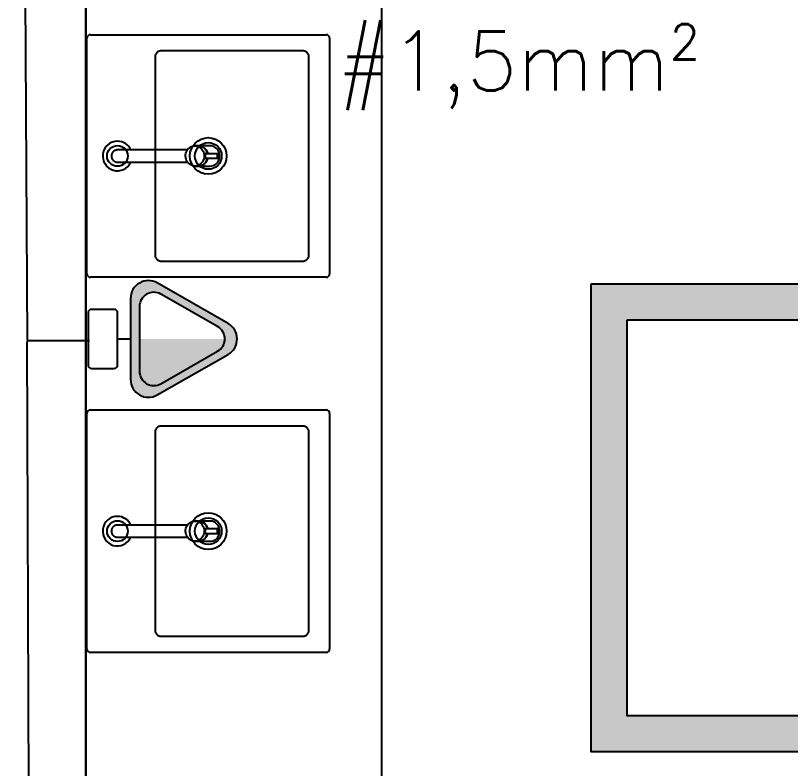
# Model space of a CAD drawing. Header units: metres. Extents: x 2442 to 5008, y 1070 to 2228.
# Drawn here: x 2507.498 to 2508.808, y 1092.481 to 1093.753 of the extents above; entities that cross this region are included whole.
import ezdxf
from ezdxf.enums import TextEntityAlignment as Align

# ---------------------------------------------------------------- set-up
doc = ezdxf.new("R2010")
doc.units = ezdxf.units.M
for name, color, linetype in [('ARQ LAYOUT', 252, 'Continuous'), ('ARQ_PAREDES', 6, 'Continuous'), ('ARQ_TOMADAS', 30, 'Continuous'), ('INDICACAO_BIT_FIACAO', 10, 'Continuous'), ('LUMINÁRIAS RESIDENCIAL', 150, 'Continuous'), ('TOMADAS 220V RESIDENCIAL', 130, 'Continuous')]:
    doc.layers.add(name, color=color, linetype=linetype)
doc.styles.add('ROMANS', font='ROMANS.SHX')

# ---------------------------------------------------------------- blocks, each defined once
blk = doc.blocks.new('L73_p')
for p, q in [((-205, -199), (-205, 199)), ((-199, 205), (199, 205)), ((205, 199), (205, -199)), ((-177.5, 80), (-177.5, -160)), ((167.5, 90), (-167.5, 90)), ((177.5, -160), (177.5, 80)), ((-167.5, -170), (167.5, -170)), ((199, -205), (-199, -205))]:
    blk.add_line(p, q)
for points in [[(-167.5, 90, 0), (-168.5, 90, 0), (-169.5, 89.8, 0), (-170.4, 89.6, 0), (-171.3, 89.2, 0), (-172.2, 88.8, 0), (-173.1, 88.3, 0), (-173.9, 87.7, 0), (-174.6, 87.1, 0), (-175.2, 86.4, 0), (-175.8, 85.6, 0), (-176.3, 84.7, 0), (-176.7, 83.8, 0), (-177.1, 82.9, 0), (-177.3, 82, 0), (-177.5, 81, 0), (-177.5, 80, 0)], [(177.5, 80, 0), (177.5, 81, 0), (177.3, 82, 0), (177.1, 82.9, 0), (176.7, 83.8, 0), (176.3, 84.7, 0), (175.8, 85.6, 0), (175.2, 86.4, 0), (174.6, 87.1, 0), (173.9, 87.7, 0), (173.1, 88.3, 0), (172.2, 88.8, 0), (171.3, 89.2, 0), (170.4, 89.6, 0), (169.5, 89.8, 0), (168.5, 90, 0), (167.5, 90, 0)], [(-177.5, -160, 0), (-177.5, -161, 0), (-177.3, -162, 0), (-177.1, -162.9, 0), (-176.7, -163.8, 0), (-176.3, -164.7, 0), (-175.8, -165.6, 0), (-175.2, -166.4, 0), (-174.6, -167.1, 0), (-173.9, -167.7, 0), (-173.1, -168.3, 0), (-172.2, -168.8, 0), (-171.3, -169.2, 0), (-170.4, -169.6, 0), (-169.5, -169.8, 0), (-168.5, -170, 0), (-167.5, -170, 0)], [(167.5, -170, 0), (168.5, -170, 0), (169.5, -169.8, 0), (170.4, -169.6, 0), (171.3, -169.2, 0), (172.2, -168.8, 0), (173.1, -168.3, 0), (173.9, -167.7, 0), (174.6, -167.1, 0), (175.2, -166.4, 0), (175.8, -165.6, 0), (176.3, -164.7, 0), (176.7, -163.8, 0), (177.1, -162.9, 0), (177.3, -162, 0), (177.5, -161, 0), (177.5, -160, 0)]]:
    blk.add_polyline3d(points)
for centre, radius in [((0, 153.5), 17.5), ((0, 0), 31), ((0, 0), 22.5)]:
    blk.add_circle(centre, radius)
for centre, start, end in [((-199, 199), 90, 180), ((199, 199), 0, 90), ((-199, -199), 180, 270), ((199, -199), 270, 0)]:
    blk.add_arc(centre, 6, start, end)
blk = doc.blocks.new('1198CLNK_p')
for p, q in [((-10.3, -0.3), (-10.3, -118.3)), ((10.3, -118.3), (10.3, -0.3)), ((-17, -130.8), (-17, -136.7)), ((17, -136.7), (17, -130.8)), ((-17, -137.1), (-17, -156.9)), ((17, -156.9), (17, -137.1)), ((-3.9, -149), (-3.9, -170.2)), ((3.9, -170.2), (3.9, -149))]:
    blk.add_line(p, q)
for points in [[(10.3, -0.3, 0), (10.3, 0.3, 0), (10.3, 0.9, 0), (10.2, 1.4, 0), (10.2, 1.6, 0), (10.1, 1.8, 0), (10.1, 2, 0), (10.1, 2.1, 0), (10.1, 2.2, 0), (10, 2.3, 0), (10, 2.4, 0), (10, 2.5, 0), (10, 2.5, 0), (9.9, 2.7, 0), (9.9, 2.8, 0), (9.9, 3, 0), (9.8, 3.1, 0), (9.8, 3.3, 0), (9.7, 3.4, 0), (9.5, 3.8, 0), (9.3, 4.3, 0), (9, 4.9, 0), (8.7, 5.5, 0), (8.3, 6.1, 0), (7.8, 6.6, 0), (7.4, 7.1, 0), (6.9, 7.6, 0), (6.2, 8.1, 0), (5.6, 8.6, 0), (4.9, 9, 0), (4.2, 9.4, 0), (3.5, 9.6, 0), (2.7, 9.9, 0), (2, 10, 0), (1.3, 10.1, 0), (0.7, 10.2, 0), (0, 10.2, 0), (-0.6, 10.2, 0), (-1.3, 10.2, 0), (-2, 10, 0), (-2.7, 9.9, 0), (-3.4, 9.7, 0), (-4.1, 9.4, 0), (-4.8, 9, 0), (-5.5, 8.7, 0), (-6.1, 8.2, 0), (-6.8, 7.7, 0), (-7.3, 7.3, 0), (-7.7, 6.8, 0), (-8.2, 6.2, 0), (-8.6, 5.6, 0), (-9, 5, 0), (-9.3, 4.4, 0), (-9.5, 4, 0), (-9.6, 3.7, 0), (-9.7, 3.3, 0), (-9.8, 3.2, 0), (-9.8, 3, 0), (-9.9, 2.8, 0), (-10, 2.6, 0), (-10, 2.4, 0), (-10, 2.2, 0), (-10.1, 1.9, 0), (-10.2, 1.6, 0), (-10.2, 1.3, 0), (-10.2, 1, 0), (-10.3, 0.6, 0), (-10.3, 0.2, 0), (-10.3, -0.3, 0)], [(-17, -130.8, 0), (-16.8, -128.4, 0), (-16.2, -126.1, 0), (-15.2, -123.8, 0), (-13.9, -121.7, 0), (-12.2, -119.9, 0), (-10.3, -118.3, 0), (-8.1, -117, 0), (-5.7, -116, 0), (-3.2, -115.4, 0), (-0.6, -115.1, 0), (2, -115.2, 0), (4.6, -115.7, 0), (7, -116.5, 0), (9.3, -117.6, 0), (11.3, -119.1, 0), (13.1, -120.9, 0), (14.6, -122.8, 0), (15.8, -125, 0), (16.6, -127.3, 0), (16.9, -129.7, 0), (17, -130.8, 0)], [(0, -146.6, 0), (-2.6, -146.4, 0), (-5.1, -145.8, 0), (-7.5, -144.9, 0), (-9.8, -143.7, 0), (-11.8, -142.2, 0), (-13.5, -140.3, 0), (-14.9, -138.3, 0), (-16, -136.1, 0), (-16.7, -133.8, 0), (-17, -131.4, 0), (-17, -130.8, 0)], [(17, -130.8, 0), (16.8, -133.2, 0), (16.2, -135.6, 0), (15.2, -137.8, 0), (13.9, -139.9, 0), (12.2, -141.8, 0), (10.3, -143.4, 0), (8.1, -144.7, 0), (5.7, -145.7, 0), (3.2, -146.3, 0), (0.6, -146.6, 0), (0, -146.6, 0)], [(-17, -136.7, 0), (-16.8, -139.1, 0), (-16.2, -141.4, 0), (-15.2, -143.7, 0), (-13.9, -145.7, 0), (-12.2, -147.6, 0), (-10.3, -149.2, 0), (-8.1, -150.5, 0), (-5.7, -151.5, 0), (-3.9, -152, 0)], [(-17, -136.9, 0), (-17, -137.1, 0)], [(-3.9, -152.4, 0), (-6.4, -151.7, 0), (-8.8, -150.6, 0), (-10.9, -149.2, 0), (-12.7, -147.5, 0), (-14.3, -145.6, 0), (-15.5, -143.5, 0), (-16.4, -141.2, 0), (-16.9, -138.8, 0), (-17, -137.1, 0)], [(3.9, -152, 0), (6.4, -151.2, 0), (8.8, -150.2, 0), (10.9, -148.8, 0), (12.7, -147.1, 0), (14.3, -145.2, 0), (15.5, -143, 0), (16.4, -140.7, 0), (16.9, -138.4, 0), (17, -136.7, 0)], [(17, -137.1, 0), (16.8, -139.5, 0), (16.2, -141.9, 0), (15.2, -144.1, 0), (13.9, -146.2, 0), (12.2, -148.1, 0), (10.3, -149.7, 0), (8.1, -151, 0), (5.7, -151.9, 0), (3.9, -152.4, 0)], [(17, -137.1, 0), (17, -136.9, 0)], [(-17, -156.9, 0), (-16.8, -159.4, 0), (-16.2, -161.7, 0), (-15.2, -163.9, 0), (-13.9, -166, 0), (-12.2, -167.9, 0), (-10.3, -169.5, 0), (-8.1, -170.8, 0), (-5.7, -171.8, 0), (-3.2, -172.4, 0), (-0.6, -172.7, 0), (2, -172.6, 0), (4.6, -172.1, 0), (7, -171.3, 0), (9.3, -170.1, 0), (11.3, -168.7, 0), (13.1, -166.9, 0), (14.6, -164.9, 0), (15.8, -162.8, 0), (16.6, -160.5, 0), (16.9, -158.1, 0), (17, -156.9, 0)], [(0, -147.9, 0), (-0.3, -147.9, 0), (-0.6, -148, 0), (-1, -148, 0), (-1.3, -148, 0), (-1.6, -148, 0), (-1.9, -148, 0), (-2.2, -148.1, 0), (-2.4, -148.1, 0), (-2.7, -148.1, 0), (-2.9, -148.2, 0), (-3.1, -148.3, 0), (-3.3, -148.3, 0), (-3.5, -148.4, 0), (-3.6, -148.5, 0), (-3.7, -148.5, 0), (-3.8, -148.6, 0), (-3.8, -148.7, 0), (-3.9, -148.8, 0), (-3.9, -148.9, 0), (-3.9, -149, 0), (-3.9, -149, 0)], [(3.9, -149, 0), (3.9, -148.9, 0), (3.9, -148.8, 0), (3.9, -148.7, 0), (3.8, -148.6, 0), (3.7, -148.5, 0), (3.5, -148.4, 0), (3.4, -148.3, 0), (3.2, -148.3, 0), (3, -148.2, 0), (2.8, -148.2, 0), (2.5, -148.1, 0), (2.3, -148.1, 0), (2, -148, 0), (1.7, -148, 0), (1.5, -148, 0), (1.3, -148, 0), (1, -148, 0), (0.8, -148, 0), (0.5, -148, 0), (0.3, -147.9, 0), (0, -147.9, 0)], [(-3.9, -170.2, 0), (-3.9, -170, 0), (-3.7, -169.7, 0), (-3.4, -169.5, 0), (-3, -169.3, 0), (-2.5, -169.1, 0), (-2, -169, 0), (-1.3, -168.9, 0), (-0.7, -168.8, 0), (0, -168.8, 0), (0.7, -168.8, 0), (1.3, -168.9, 0), (2, -169, 0), (2.5, -169.1, 0), (3, -169.3, 0), (3.4, -169.5, 0), (3.7, -169.7, 0), (3.9, -170, 0), (3.9, -170.2, 0)], [(0, -171.7, 0), (-0.7, -171.7, 0), (-1.3, -171.6, 0), (-2, -171.5, 0), (-2.5, -171.4, 0), (-3, -171.2, 0), (-3.4, -171, 0), (-3.7, -170.7, 0), (-3.9, -170.5, 0), (-3.9, -170.2, 0)], [(3.9, -170.2, 0), (3.9, -170.5, 0), (3.7, -170.7, 0), (3.4, -171, 0), (3, -171.2, 0), (2.5, -171.4, 0), (2, -171.5, 0), (1.3, -171.6, 0), (0.7, -171.7, 0), (0, -171.7, 0)]]:
    blk.add_polyline3d(points)
for radius, start, end in [(25, 0, 245.5966), (10.3, 180, 180.4081), (10.3, 359.498, 0), (25, 294.4034, 0), (10.3, 180.4081, 182.346), (10.3, 357.5262, 359.498)]:
    blk.add_arc((0, 0), radius, start, end)
blk = doc.blocks.new('*U378', base_point=(1440.18788, 208.20141))
h = blk.add_hatch(color=256)
h.dxf.hatch_style = 1
h.paths.add_polyline_path([(1440.31788, 208.33141), (1440.05788, 208.33141), (1440.05788, 208.07141), (1440.31788, 208.07141)])
h.paths.add_polyline_path([(1440.29788, 208.31141), (1440.29788, 208.09141), (1440.07788, 208.09141), (1440.07788, 208.31141)], flags=16)
h = blk.add_hatch()
h.set_pattern_fill('ANGLE', color=256)
h.set_pattern_definition([(0, (0, 0), (0, 6.985), [5.08, -1.905]), (90, (0, 0), (-6.985, 4e-16), [5.08, -1.905])])
h.paths.add_polyline_path([(1440.05788, 208.33141), (1440.05788, 208.07141), (1440.31788, 208.07141), (1440.31788, 208.33141)])
h.paths.add_polyline_path([(1440.29788, 208.31141), (1440.29788, 208.09141), (1440.07788, 208.09141), (1440.07788, 208.31141)], flags=16)
blk.add_lwpolyline([(1440.05788, 208.33141), (1440.31788, 208.33141), (1440.31788, 208.07141), (1440.05788, 208.07141), (1440.05788, 208.33141)])
blk.add_lwpolyline([(1440.07788, 208.31141), (1440.29788, 208.31141), (1440.29788, 208.09141), (1440.07788, 208.09141)], close=True)
blk = doc.blocks.new('*U379')
at = {"layer": 'LUMINÁRIAS RESIDENCIAL', "xscale": 3.04337730075018, "yscale": 3.04337730075018, "zscale": 3.04337730075018}
blk.add_blockref('*U378', (0, 0), dxfattribs=at)
blk = doc.blocks.new('*U380')
at = {"color": 0, "linetype": 'ByBlock', "lineweight": -2, "transparency": 16777216}
blk.add_blockref('*U379', (0, 0), dxfattribs=at)
blk = doc.blocks.new('*U1033', base_point=(819.2444, 592.1633))
h = blk.add_hatch(color=256)
h.dxf.hatch_style = 1
h.paths.add_polyline_path([(819.2183, 592.35), (819.1498, 592.2302, 0.575867), (819.1759, 592.1852), (819.2444, 592.1852), (819.3129, 592.1852, 0.575867), (819.339, 592.2302), (819.2705, 592.35, 0.580323)])
h.paths.add_polyline_path([(819.2653, 592.3322), (819.3201, 592.2363, -0.575867), (819.2992, 592.2003), (819.2444, 592.2003), (819.1896, 592.2003, -0.575867), (819.1687, 592.2363), (819.2235, 592.3322, -0.580323)], flags=16)
blk.add_hatch(color=256).paths.add_polyline_path([(819.2653, 592.3322, 0.269143), (819.2444, 592.3443), (819.2444, 592.2003), (819.2992, 592.2003, 0.575867), (819.3201, 592.2363)])
for p, q in [((819.2183, 592.35), (819.1498, 592.2302)), ((819.339, 592.2302), (819.2705, 592.35)), ((819.2235, 592.3322), (819.1687, 592.2363)), ((819.3201, 592.2363), (819.2653, 592.3322)), ((819.1896, 592.2003), (819.2444, 592.2003)), ((819.2444, 592.2003), (819.2992, 592.2003)), ((819.1759, 592.1852), (819.2444, 592.1852)), ((819.2444, 592.1852), (819.3129, 592.1852)), ((819.2444, 592.1633), (819.2444, 592.1852))]:
    blk.add_line(p, q)
blk.add_lwpolyline([(819.2004, 592.1133), (819.2884, 592.1133, 0.414214), (819.2944, 592.1193), (819.2944, 592.1573, 0.414214), (819.2884, 592.1633), (819.2004, 592.1633, 0.414214), (819.1944, 592.1573), (819.1944, 592.1193, 0.414214)], format="xyb", close=True)
for centre, radius, start, end in [((819.2444, 592.3351), 0.0301, 29.7449, 150.2551), ((819.2444, 592.3203), 0.0241, 29.7449, 150.2551), ((819.1759, 592.2153), 0.0301, 150.2551, 270), ((819.1896, 592.2244), 0.0241, 150.2551, 270), ((819.2992, 592.2244), 0.0241, 270, 29.7449), ((819.3129, 592.2153), 0.0301, 270, 29.7449)]:
    blk.add_arc(centre, radius, start, end)

msp = doc.modelspace()

# ---------------------------------------------------------------- linework, layer by layer
at = {"layer": 'ARQ LAYOUT'}
msp.add_lwpolyline([(2507.6167, 1094.619), (2508.1167, 1094.619), (2508.1167, 1091.819), (2507.6167, 1091.819), (2507.6167, 1094.619)], dxfattribs=at)
at = {"layer": 'ARQ_PAREDES'}
msp.add_lwpolyline([(2507.6167, 1095.2498), (2507.6167, 1091.819)], dxfattribs=at)
at = {"layer": 'ARQ_TOMADAS', "lineweight": -3}
for p, q in [((2507.498, 1096.3425), (2507.5178, 1093.2041)), ((2507.5171, 1093.2027), (2507.5229, 1091.7179)), ((2507.5178, 1093.2041), (2507.6231, 1093.2041))]:
    msp.add_line(p, q, dxfattribs=at)

# ---------------------------------------------------------------- block references
msp.add_blockref('*U380', (2508.8664, 1092.9046))
at = {"layer": 'ARQ LAYOUT', "xscale": 0.001, "yscale": 0.001, "zscale": 0.001, "rotation": 90}
for name, p in [('L73_p', (2507.8238, 1093.5161)), ('1198CLNK_p', (2507.6703, 1093.5161)), ('L73_p', (2507.8238, 1092.8821)), ('1198CLNK_p', (2507.6703, 1092.8821))]:
    msp.add_blockref(name, p, dxfattribs=at)
at = {"layer": 'TOMADAS 220V RESIDENCIAL', "rotation": 270}
msp.add_blockref('*U1033', (2507.6706, 1093.2069), dxfattribs=at)

# ---------------------------------------------------------------- texts
at = {"layer": 'INDICACAO_BIT_FIACAO', "style": 'ROMANS'}
msp.add_text('#1,5mm²', height=0.1, dxfattribs=at).set_placement((2508.3483, 1093.7266), align=Align.TOP_CENTER)

doc.saveas('drawing.dxf')
